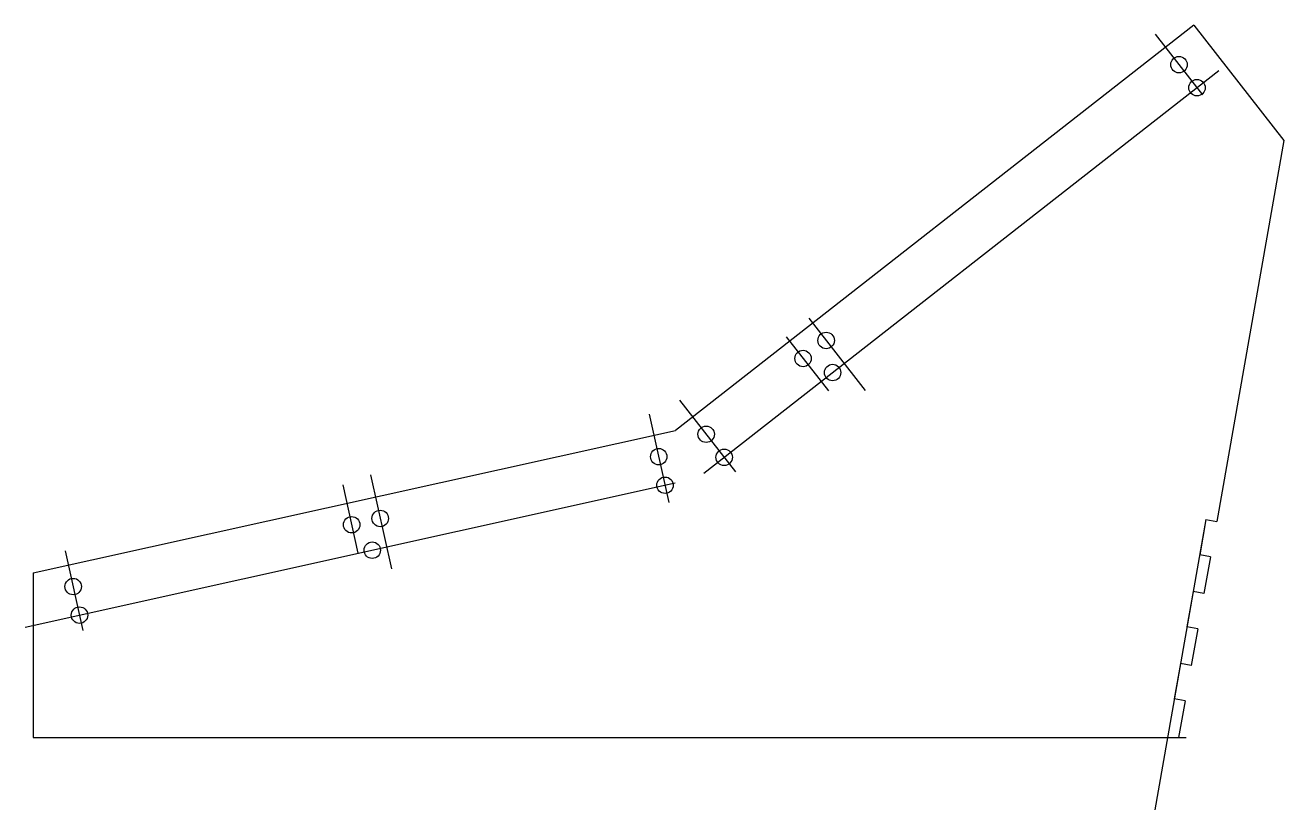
# Model space of a CAD drawing. Header units: millimetres. Extents: x -205 to 139, y -20 to 195.
import ezdxf

# ---------------------------------------------------------------- set-up
doc = ezdxf.new("R2010")
doc.units = ezdxf.units.MM
doc.layers.get('0').update_dxf_attribs({"linetype": 'CONTINUOUS'})

msp = doc.modelspace()

# ---------------------------------------------------------------- linework, layer by layer
for p, q in [((114.7, 194.78), (-27.14, 83.96)), ((114.7, 194.78), (139.32, 163.26)), ((104.1, 192.34), (117.07, 175.75)), ((-19.32, 72.3), (121.56, 182.37)), ((139.32, 163.26), (120.96, 59.09)), ((9.34, 114.66), (24.81, 94.85)), ((3.15, 109.59), (14.72, 94.78)), ((-26, 92.24), (-10.69, 72.64)), ((-34.28, 88.45), (-28.93, 64.29)), ((-202.88, 45), (-27.14, 83.96)), ((-205.04, 30.18), (-27.2, 69.61)), ((-118.13, 69.07), (-113.98, 50.37)), ((-110.54, 71.8), (-104.85, 46.13)), ((118, 59.61), (104.01, -19.76)), ((118, 59.61), (116.3, 49.96)), ((118, 59.61), (120.96, 59.09)), ((-194.08, 51.06), (-189.24, 29.24)), ((119.25, 49.44), (116.3, 49.96)), ((119.25, 49.44), (117.48, 39.39)), ((-202.88, 45), (-202.88, 0)), ((114.53, 39.91), (112.83, 30.26)), ((117.48, 39.39), (114.53, 39.91)), ((115.78, 29.74), (112.83, 30.26)), ((115.78, 29.74), (114.01, 19.7)), ((111.06, 20.22), (109.35, 10.57)), ((114.01, 19.7), (111.06, 20.22)), ((112.31, 10.05), (109.35, 10.57)), ((112.31, 10.05), (110.54, 0)), ((-202.88, 0), (110.54, 0)), ((-187.44, 0), (112.56, 0))]:
    msp.add_line(p, q)
for centre in [(110.63, 183.99), (115.56, 177.68), (14.1, 108.57), (7.79, 103.64), (15.87, 99.8), (-18.72, 82.93), (-31.7, 76.8), (-13.8, 76.62), (-29.97, 68.99), (-107.9, 59.91), (-115.71, 58.18), (-110.08, 51.23), (-191.91, 41.28), (-190.18, 33.47)]:
    msp.add_circle(centre, 2.25)

doc.saveas('drawing.dxf')
